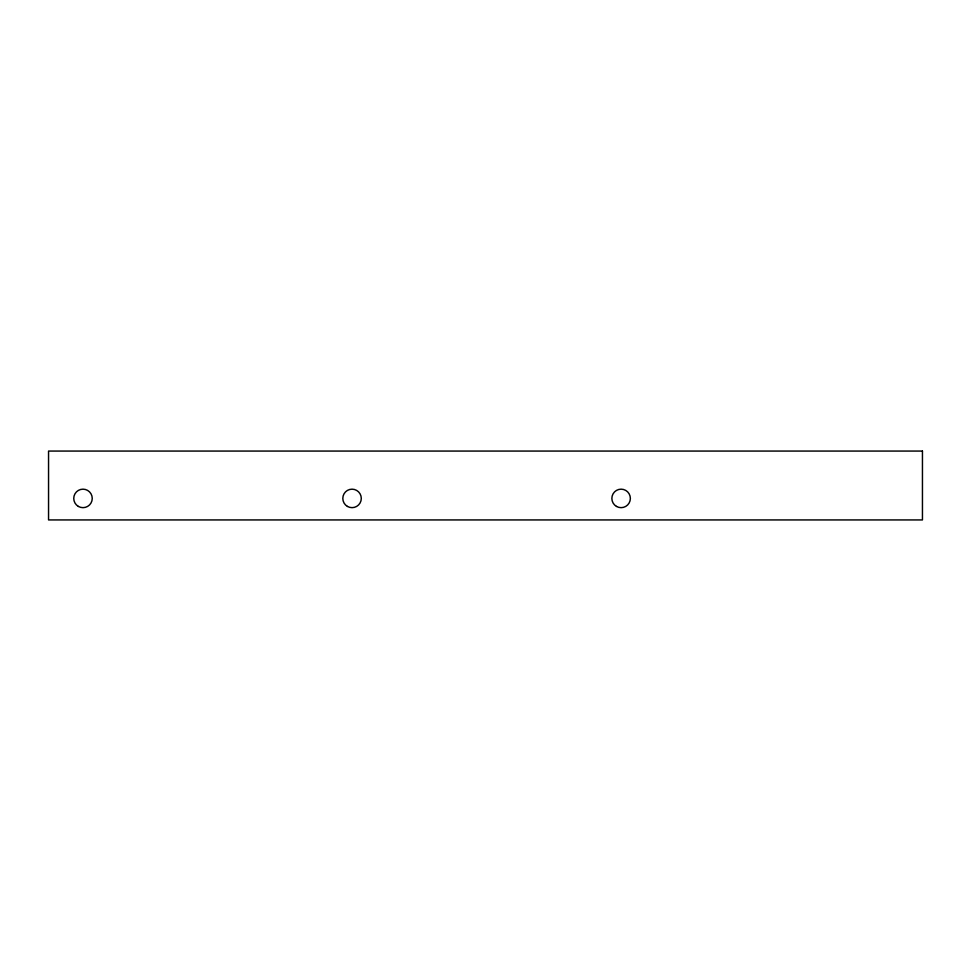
<?xml version="1.0" encoding="UTF-8"?>
<svg xmlns="http://www.w3.org/2000/svg" width="971" height="971" viewBox="0 0 971 971"><rect width="100%" height="100%" fill="white"/><g stroke="black" fill="none" stroke-linecap="round" stroke-linejoin="round"><path stroke-width="1.46" d="M922.45 451.066L48.55 451.066L48.55 519.934L922.45 519.934L922.45 451.066M78.36 506.425A9.261 9.261 0 0 0 92.245 498.414A9.261 9.261 0 0 0 78.36 490.404A9.261 9.261 0 0 0 78.36 506.425M347.424 506.425A9.261 9.261 0 0 0 361.297 498.414A9.261 9.261 0 0 0 347.424 490.404A9.261 9.261 0 0 0 347.424 506.425M616.476 506.425A9.261 9.261 0 0 0 630.361 498.414A9.261 9.261 0 0 0 616.476 490.404A9.261 9.261 0 0 0 616.476 506.425"/></g></svg>
